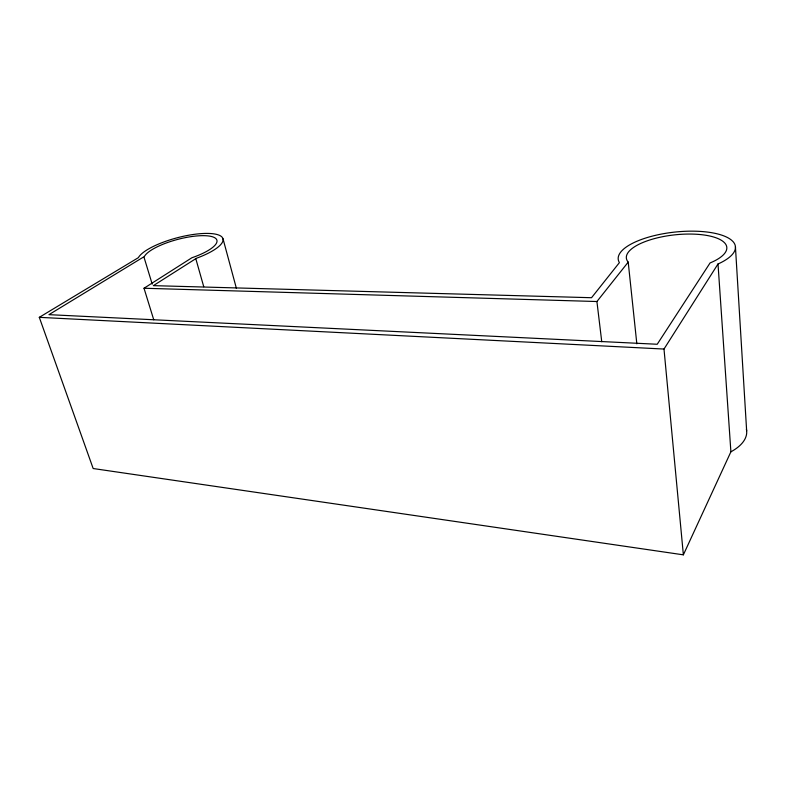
<?xml version="1.0" encoding="UTF-8"?>
<svg xmlns="http://www.w3.org/2000/svg" width="786" height="786" viewBox="0 0 786 786"><rect width="100%" height="100%" fill="white"/><g stroke="black" fill="none" stroke-linecap="round" stroke-linejoin="round"><path stroke-width="1.18" d="M636.837 343.836L628.211 262.131L627.454 261.119A50.51 17.921 -6.2 0 1 641.995 242.874L644.363 241.901A50.51 17.921 -6.2 0 1 723.641 241.931L724.692 242.943A50.51 17.921 -6.2 0 1 712.411 261.935L710.072 262.946L657.224 344.258L48.958 314.655L144.369 256.501A37.797 10.847 -14.8 0 1 203.623 235.662A37.797 10.847 -14.8 0 1 194.113 256.973L191.912 257.749L144.015 288.246L153.751 319.794M683.368 554.837L730.892 451.803L718.011 263.978L718.758 263.654A58.95 20.927 -6.2 0 0 732.857 241.42L731.599 240.241A58.95 20.927 -6.2 0 0 639.323 240.28L636.572 241.41A58.95 20.927 -6.2 0 0 619.407 262.622L591.534 297.717L153.368 285.642L196.451 258.26A44.104 12.664 -14.8 0 0 207.514 233.413A44.104 12.664 -14.8 0 0 138.365 257.661L39.3 317.338L93.17 468.525L683.368 554.837L663.993 349.053L718.011 263.978M601.752 341.733L596.918 301.529L628.211 262.131M730.892 451.803L731.579 451.439A54.558 26.911 -3.2 0 0 746.386 429.225M144.015 288.246L596.918 301.529M39.3 317.338L663.993 349.053M144.025 257.268L152.209 284.139M195.753 258.506L203.751 286.733M223.008 238.757L236.419 288.433M735.421 246.637L746.661 430.993"/></g></svg>
